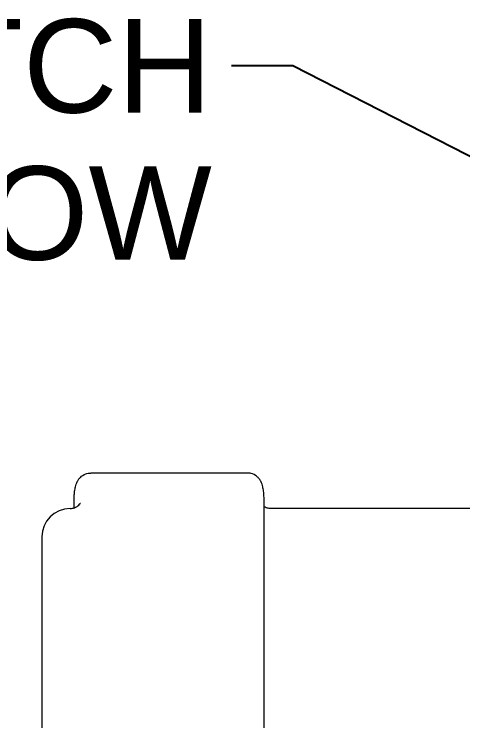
# Model space of a CAD drawing. Header units: inches. Extents: x 14 to 368, y 5 to 236.
# Drawn here: x 165.11 to 173.02, y 90.45 to 102.92 of the extents above; entities that cross this region are included whole.
import ezdxf

# ---------------------------------------------------------------- set-up
doc = ezdxf.new("R2010")
doc.units = ezdxf.units.IN
doc.header["$LTSCALE"] = 11
doc.header["$MEASUREMENT"] = 0
doc.layers.add('Symbol (ANSI)', color=7, linetype='Continuous', lineweight=25)
doc.layers.add('Visible (ANSI)', color=7, linetype='Continuous', lineweight=50)
doc.styles.add('MEMCOR Medium', font='arial.ttf')
doc.dimstyles.new('Default (ANSI)$7', dxfattribs={"dimscale": 11, "dimtxt": 0.15, "dimasz": 0.098425, "dimexe": 0.125, "dimexo": 0.0625, "dimgap": 0.031496, "dimtad": 0, "dimtih": 1, "dimtoh": 1, "dimdec": 4, "dimrnd": 1e-08, "dimzin": 3, "dimdsep": 46, "dimlunit": 5, "dimtxsty": 'MEMCOR Medium', "dimcen": 0.09, "dimdle": 0.393701, "dimclrd": 256, "dimclre": 256, "dimclrt": 256, "dimadec": 0, "dimazin": 1, "dimtfac": 0.8, "dimtofl": 0, "dimtmove": 0, "dimatfit": 3, "dimfxl": 1, "dimfrac": 1, "dimtolj": 1, "dimtzin": 4, "dimlwd": -1, "dimlwe": -1, "dimarcsym": 0})

msp = doc.modelspace()

# ---------------------------------------------------------------- linework, layer by layer
at = {"layer": 'Visible (ANSI)', "linetype": 'Continuous', "lineweight": 18}
for p, q in [((168.9795, 94.82051), (166.461602, 94.82051)), ((169.225702, 94.82051), (168.9795, 94.82051)), ((166.168189, 94.206181), (166.168189, 94.32051)), ((169.519114, 77.57051), (169.519114, 94.32051)), ((176.032532, 94.19551), (169.631282, 94.19551)), ((165.599434, 93.69551), (165.599434, 78.19551))]:
    msp.add_line(p, q, dxfattribs=at)
msp.add_arc((166.099434, 93.69551), 0.5, 90, 180, dxfattribs=at)
for points, knots in [([(166.168189, 94.32051), (166.168189, 94.351236), (166.169024, 94.381947), (166.172398, 94.441748), (166.174919, 94.470786), (166.181975, 94.526712), (166.186362, 94.553385), (166.199504, 94.608374), (166.205921, 94.635361), (166.234062, 94.688016), (166.241993, 94.701315), (166.261834, 94.727151), (166.271764, 94.738668), (166.305128, 94.76953), (166.33375, 94.790601), (166.399846, 94.814523), (166.430572, 94.82051), (166.461602, 94.82051)], [3.141592654, 3.141592654, 3.141592654, 3.141592654, 3.455751919, 3.455751919, 3.769911184, 3.769911184, 4.08407045, 4.08407045, 4.398229715, 4.398229715, 4.490013976, 4.490013976, 4.553124408, 4.553124408, 4.649623585, 4.649623585, 4.71238898, 4.71238898, 4.71238898, 4.71238898]), ([(169.519114, 94.32051), (169.519114, 94.351236), (169.518279, 94.381947), (169.514905, 94.441748), (169.512385, 94.470786), (169.505329, 94.526712), (169.500942, 94.553385), (169.487799, 94.608374), (169.481382, 94.635361), (169.453242, 94.688016), (169.445311, 94.701315), (169.42547, 94.727151), (169.41554, 94.738668), (169.382176, 94.76953), (169.353554, 94.790601), (169.287458, 94.814523), (169.256731, 94.82051), (169.225702, 94.82051)], [6.283185307, 6.283185307, 6.283185307, 6.283185307, 6.597344573, 6.597344573, 6.911503838, 6.911503838, 7.225663103, 7.225663103, 7.539822369, 7.539822369, 7.63160663, 7.63160663, 7.694717062, 7.694717062, 7.791216238, 7.791216238, 7.853981634, 7.853981634, 7.853981634, 7.853981634]), ([(166.099434, 94.19551), (166.12728, 94.19551), (166.154801, 94.201027), (166.201692, 94.218278), (166.22043, 94.229894), (166.248892, 94.251672), (166.258284, 94.261746), (166.271645, 94.277742), (166.275351, 94.283573), (166.279839, 94.291049), (166.280563, 94.292708), (166.280563, 94.292708)], [1.5707963268, 1.5707963268, 1.5707963268, 1.5707963268, 1.6345938764, 1.6345938764, 1.7028883975, 1.7028883975, 1.7757748516, 1.7757748516, 1.8523663816, 1.8523663816, 1.9294274625, 1.9294274625, 1.9294274625, 1.9294274625]), ([(169.631282, 94.19551), (169.603435, 94.19551), (169.575915, 94.201027), (169.540374, 94.214102), (169.528964, 94.219657), (169.519114, 94.225355)], [4.7123889804, 4.7123889804, 4.7123889804, 4.7123889804, 4.7761865299, 4.7761865299, 4.8125068593, 4.8125068593, 4.8125068593, 4.8125068593])]:
    msp.add_open_spline(points, degree=3, knots=knots, dxfattribs=at)

# ---------------------------------------------------------------- texts
at = {"layer": 'Symbol (ANSI)', "insert": (168.597264, 102.83049), "char_height": 1.65000005, "width": 39.44405646, "attachment_point": 3, "line_spacing_factor": 0.944221, "style": 'MEMCOR Medium'}
msp.add_mtext('\\fArial|b0|i0;12in [304.8mm] ACCESS HATCH\\P\\fArial|b0|i0;W/ 6in [152.4mm] VIEWING WINDOW', dxfattribs=at)

# ---------------------------------------------------------------- leaders
at = {"layer": 'Symbol (ANSI)', "annotation_type": 0, "has_hookline": 1, "hookline_direction": 1, "text_width": 39.391782}
msp.add_leader([(189.125237, 92.227174), (170.026398, 102.00549), (168.943721, 102.00549)], dimstyle='Default (ANSI)$7', override={"dimtad": 0}, dxfattribs=at)

doc.saveas('drawing.dxf')
